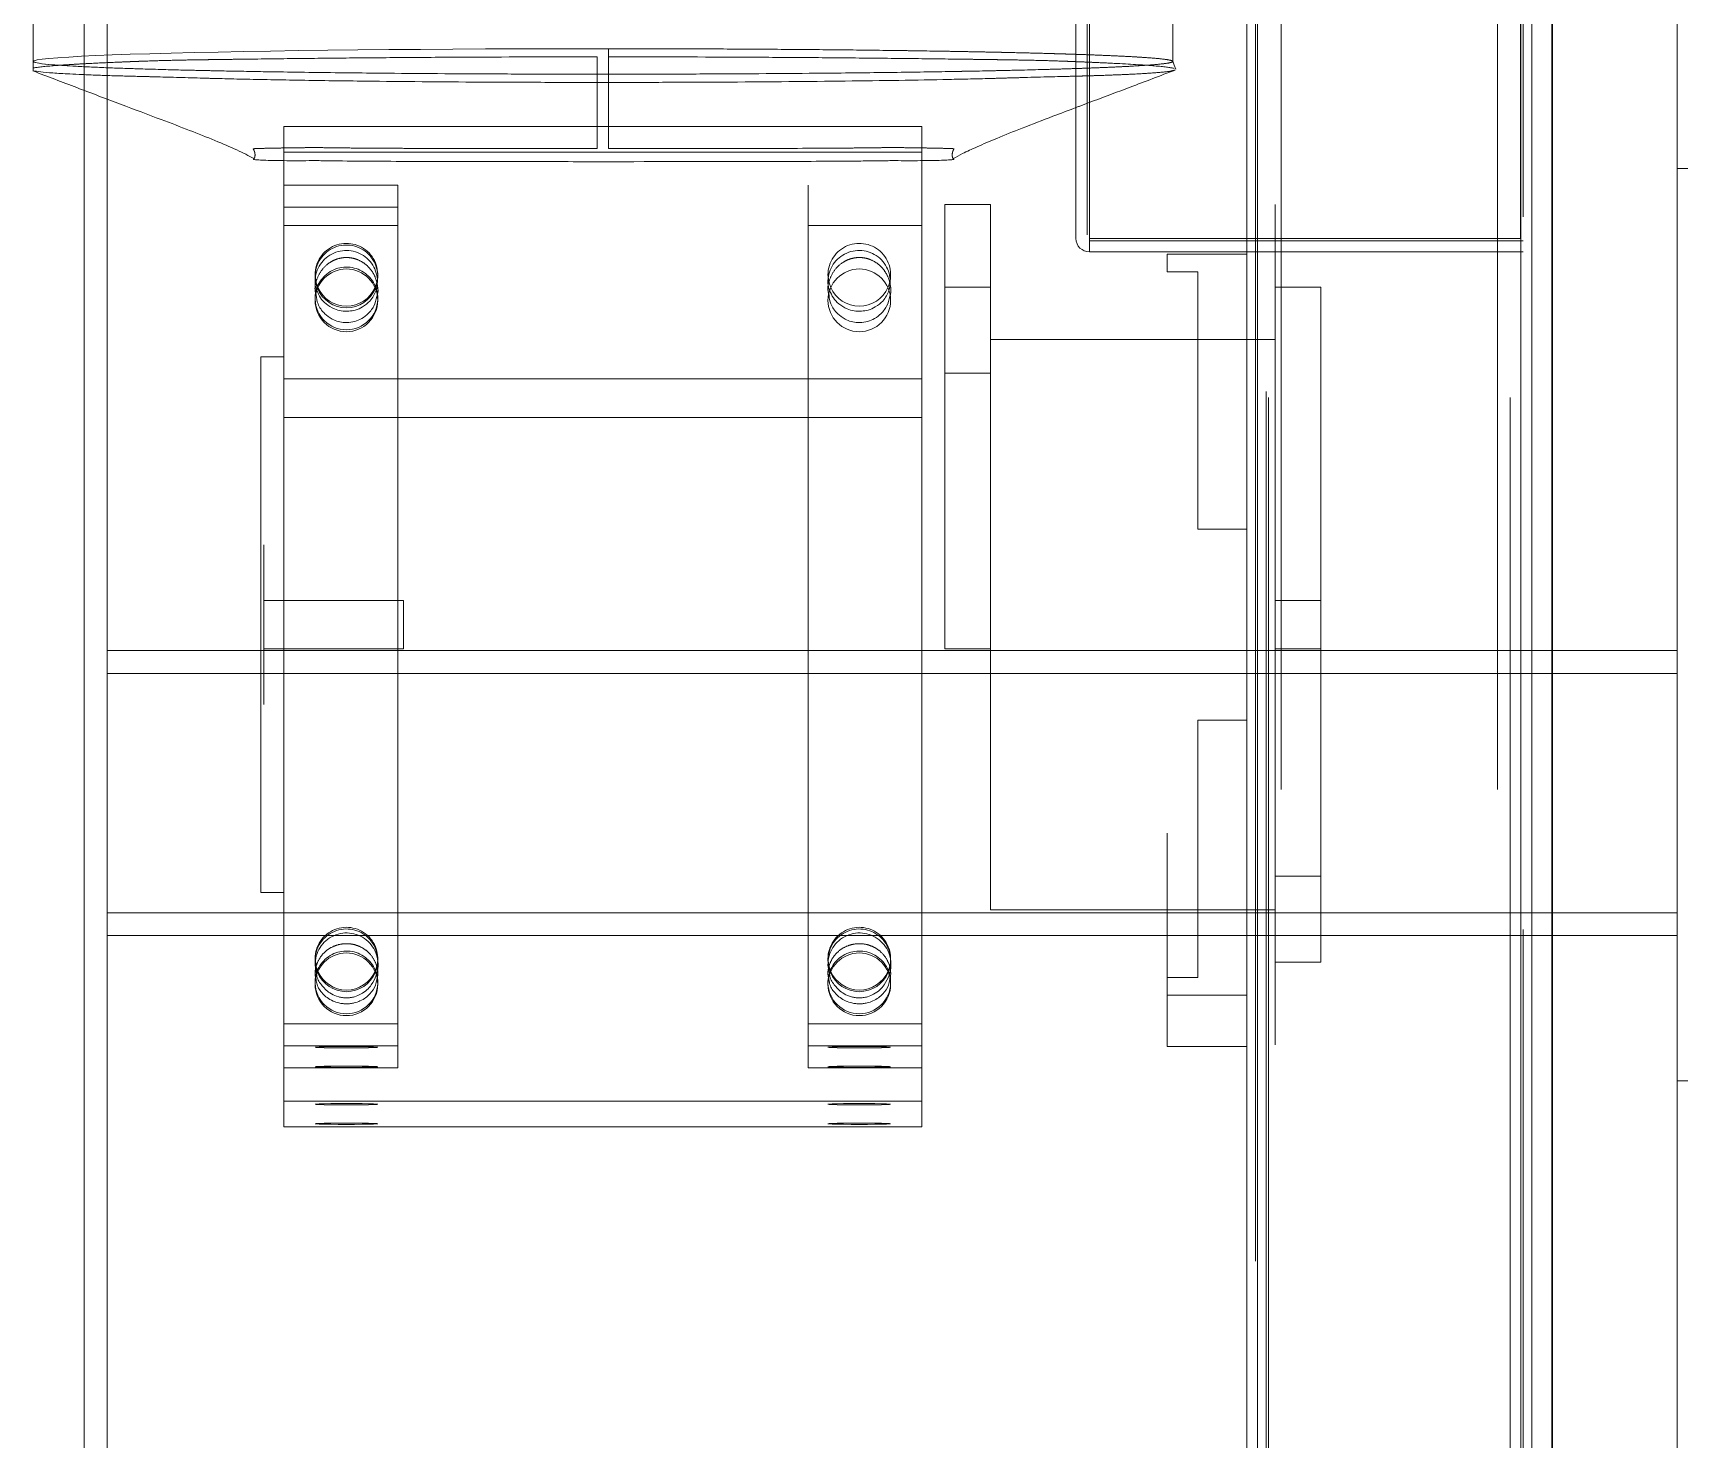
# Model space of a CAD drawing. Extents: x -2187 to 96136, y -11110 to 52208.
# Drawn here: x 48217.6 to 48506.5, y 16766.1 to 17012.7 of the extents above; entities that cross this region are included whole.
import ezdxf

# ---------------------------------------------------------------- set-up
doc = ezdxf.new("R2010")
doc.units = 0
doc.header["$LTSCALE"] = 1000
doc.header["$MEASUREMENT"] = 0
doc.linetypes.add('HIDDEN', pattern=[0.375, 0.25, -0.125])

msp = doc.modelspace()

# ---------------------------------------------------------------- linework, layer by layer
at = {"color": 144, "linetype": 'HIDDEN', "lineweight": 0}
for p, q in [((48434.029, 15949.865), (48434.029, 18345.841)), ((48434.429, 15948.786), (48434.429, 18343.343)), ((48476.829, 15948.786), (48476.829, 18342.7)), ((48432.129, 15297.282), (48432.129, 17980.408)), ((48432.529, 17980.396), (48432.529, 15274.289)), ((48478.729, 17980.396), (48478.729, 15401.67)), ((48478.629, 16976.667), (48478.629, 17048.771)), ((48318.629, 17009.985), (48318.634, 17008.559)), ((48217.629, 17006.582), (48217.629, 17006.483)), ((48217.629, 17006.133), (48217.629, 17006.118)), ((48353.629, 16986.041), (48353.629, 16982.175)), ((48353.629, 16982.175), (48353.629, 16831.213)), ((48435.629, 16953.07), (48435.629, 16982.653)), ((48430.629, 16976.667), (48478.629, 16976.667)), ((48479.129, 16976.284), (48430.629, 16976.284)), ((48377.629, 16968.142), (48385.629, 16968.142)), ((48435.629, 16968.142), (48443.629, 16968.142)), ((48443.629, 16968.142), (48443.629, 16913.202)), ((48422.009, 16958.951), (48422.009, 16925.703)), ((48435.629, 16913.202), (48435.629, 16953.07)), ((48506.129, 16888.951), (48506.129, 16928.946)), ((48422.009, 16925.703), (48430.629, 16925.703)), ((48258.129, 16894.951), (48258.129, 16922.944)), ((48282.629, 16910.029), (48282.629, 16913.201)), ((48443.629, 16913.202), (48435.629, 16913.202)), ((48443.629, 16849.76), (48443.629, 16913.202)), ((48282.629, 16904.701), (48282.629, 16910.029)), ((48422.009, 16892.199), (48430.629, 16892.199)), ((48422.009, 16864.957), (48422.009, 16892.199)), ((48416.629, 16861.414), (48416.629, 16872.363)), ((48435.629, 16864.833), (48443.629, 16864.833)), ((48267.129, 16849.253), (48267.437, 16847.386)), ((48357.129, 16849.253), (48357.437, 16847.386)), ((48435.629, 16835.25), (48435.629, 16849.76)), ((48435.629, 16849.76), (48443.629, 16849.76)), ((48368.129, 16846.209), (48368.127, 16846.042)), ((48416.629, 16843.96), (48430.629, 16843.96)), ((48353.629, 16835.079), (48373.629, 16835.079)), ((48353.629, 16831.213), (48373.629, 16831.213))]:
    msp.add_line(p, q, dxfattribs=at)
at = {"color": 144, "linetype": 'Continuous', "lineweight": 0}
for p, q in [((48484.283, 18301.586), (48484.283, 14058.981)), ((48484.129, 18138.945), (48484.129, 15956.096)), ((48402.629, 16977.349), (48402.629, 17049.452)), ((48400.629, 16977.349), (48400.629, 17048.771)), ((48403.029, 16976.667), (48403.029, 17048.771)), ((48385.629, 16982.653), (48377.629, 16982.653)), ((48377.629, 16953.07), (48377.629, 16982.653)), ((48385.629, 16953.07), (48385.629, 16982.653)), ((48400.629, 16977.349), (48400.629, 16976.667)), ((48403.029, 16976.667), (48430.629, 16976.667)), ((48430.629, 16976.284), (48403.029, 16976.284)), ((48403.029, 16976.284), (48403.029, 16974.366)), ((48416.629, 16973.943), (48416.629, 16970.853)), ((48430.629, 16973.943), (48416.629, 16973.943)), ((48416.629, 16970.853), (48422.009, 16970.853)), ((48422.009, 16970.853), (48422.009, 16958.951)), ((48377.629, 16953.07), (48377.629, 16904.701)), ((48377.629, 16953.07), (48385.629, 16953.07)), ((48385.629, 16858.951), (48385.629, 16953.07)), ((48257.629, 16883.951), (48257.629, 16933.951)), ((48385.629, 16904.701), (48377.629, 16904.701)), ((48422.009, 16847.049), (48422.009, 16864.957)), ((48416.629, 16847.049), (48416.629, 16861.414)), ((48416.629, 16847.049), (48422.009, 16847.049))]:
    msp.add_line(p, q, dxfattribs=at)
at = {"color": 7, "linetype": 'Continuous', "lineweight": 15}
for p, q in [((48430.629, 15274.787), (48430.629, 17980.936)), ((48432.529, 17980.396), (48432.529, 15273.863)), ((48478.729, 15273.863), (48478.729, 17980.396)), ((48480.629, 17981.266), (48480.629, 15274.109)), ((48217.629, 17017.748), (48217.629, 17007.75)), ((48230.629, 16904.418), (48230.629, 17001.146)), ((48261.629, 16990.348), (48261.629, 16820.88)), ((48373.629, 16990.347), (48373.629, 16820.88)), ((48430.629, 16974.366), (48403.029, 16974.366)), ((48430.629, 16958.951), (48385.629, 16958.951)), ((48261.629, 16955.951), (48257.629, 16955.951)), ((48257.629, 16861.951), (48257.629, 16955.951)), ((48230.629, 16900.418), (48230.629, 16904.418)), ((48257.629, 16904.418), (48230.629, 16904.418)), ((48385.629, 16904.418), (48373.629, 16904.418)), ((48484.129, 16904.418), (48480.629, 16904.418)), ((48230.629, 16858.418), (48230.629, 16900.418)), ((48257.629, 16861.951), (48261.629, 16861.951)), ((48385.629, 16858.951), (48422.009, 16858.951)), ((48230.629, 16854.418), (48230.629, 16858.418)), ((48230.629, 15494.418), (48230.629, 16854.418)), ((48261.629, 16854.418), (48230.629, 16854.418)), ((48422.009, 16854.418), (48373.629, 16854.418)), ((48484.129, 16854.418), (48480.629, 16854.418)), ((48416.629, 16843.96), (48416.629, 16847.049)), ((48430.629, 16843.96), (48416.629, 16843.96)), ((48416.629, 16843.96), (48416.629, 16834.951)), ((48416.629, 16834.951), (48430.629, 16834.951)), ((48373.629, 16820.88), (48261.629, 16820.88))]:
    msp.add_line(p, q, dxfattribs=at)
at = {"color": 7, "linetype": 'HIDDEN', "lineweight": 0}
for p, q in [((48478.729, 15274.289), (48478.729, 17980.396)), ((48478.729, 17980.396), (48478.729, 15401.244)), ((48479.129, 17980.464), (48479.129, 15274.109)), ((48226.629, 14490.418), (48226.629, 17858.418)), ((48506.129, 17574.418), (48506.129, 16988.951)), ((48436.629, 14630.031), (48436.629, 17188.951)), ((48474.629, 14630.031), (48474.629, 17188.951)), ((48226.629, 17002.658), (48226.629, 17018.674)), ((48230.629, 17001.146), (48230.629, 17018.85)), ((48417.629, 17007.75), (48417.629, 17017.748)), ((48261.629, 16996.329), (48261.629, 16991.838)), ((48373.629, 16996.329), (48261.629, 16996.329)), ((48373.629, 16996.329), (48373.629, 16991.838)), ((48261.629, 16991.838), (48261.629, 16990.348)), ((48373.629, 16991.838), (48261.629, 16991.838)), ((48373.629, 16991.838), (48373.629, 16990.347)), ((48506.129, 16988.951), (48506.129, 16858.282)), ((48510.486, 16988.951), (48506.129, 16988.951)), ((48281.629, 16986.041), (48261.629, 16986.041)), ((48281.629, 16982.175), (48281.629, 16986.041)), ((48281.629, 16982.175), (48261.629, 16982.175)), ((48281.629, 16831.213), (48281.629, 16982.175)), ((48281.629, 16978.951), (48261.629, 16978.951)), ((48373.629, 16978.951), (48353.629, 16978.951)), ((48479.129, 16974.366), (48430.629, 16974.366)), ((48267.129, 16966.179), (48267.129, 16965.844)), ((48278.129, 16966.179), (48278.127, 16966.012)), ((48278.129, 16965.844), (48278.129, 16966.179)), ((48435.629, 16958.951), (48430.629, 16958.951)), ((48373.629, 16952.091), (48261.629, 16952.091)), ((48261.629, 16945.291), (48373.629, 16945.291)), ((48282.629, 16913.201), (48258.129, 16913.201)), ((48435.629, 16849.76), (48435.629, 16913.202)), ((48258.129, 16904.701), (48282.629, 16904.701)), ((48443.629, 16904.701), (48435.629, 16904.701)), ((48373.629, 16904.418), (48257.629, 16904.418)), ((48480.629, 16904.418), (48385.629, 16904.418)), ((48506.129, 16904.418), (48484.129, 16904.418)), ((48506.129, 16900.418), (48230.629, 16900.418)), ((48373.629, 16900.418), (48257.629, 16900.418)), ((48480.629, 16900.418), (48385.629, 16900.418)), ((48506.129, 16900.418), (48484.129, 16900.418)), ((48422.009, 16858.951), (48435.629, 16858.951)), ((48506.129, 16858.418), (48230.629, 16858.418)), ((48373.629, 16858.418), (48261.629, 16858.418)), ((48480.629, 16858.418), (48422.009, 16858.418)), ((48506.129, 16858.418), (48484.129, 16858.418)), ((48506.129, 16858.282), (48506.129, 16828.951)), ((48373.629, 16854.418), (48261.629, 16854.418)), ((48480.629, 16854.418), (48422.009, 16854.418)), ((48506.129, 16854.418), (48484.129, 16854.418)), ((48357.129, 16850.366), (48357.129, 16850.075)), ((48368.129, 16850.075), (48368.129, 16850.366)), ((48267.129, 16846.209), (48267.129, 16845.874)), ((48278.129, 16846.209), (48278.127, 16846.042)), ((48278.129, 16845.874), (48278.129, 16846.209)), ((48357.129, 16846.209), (48357.129, 16845.874)), ((48368.129, 16845.874), (48368.129, 16846.209)), ((48261.629, 16838.951), (48281.629, 16838.951)), ((48353.629, 16838.951), (48373.629, 16838.951)), ((48281.629, 16835.079), (48261.629, 16835.079)), ((48281.629, 16831.213), (48261.629, 16831.213)), ((48506.129, 16828.951), (48506.129, 14494.418)), ((48506.129, 16828.951), (48510.486, 16828.951)), ((48373.629, 16825.372), (48261.629, 16825.372))]:
    msp.add_line(p, q, dxfattribs=at)
at = {"color": 8, "linetype": 'Continuous', "lineweight": 15}
for p, q in [((48226.629, 14490.418), (48226.629, 17002.658)), ((48403.029, 16976.667), (48403.029, 16976.284)), ((48257.629, 16900.418), (48230.629, 16900.418)), ((48385.629, 16900.418), (48373.629, 16900.418)), ((48484.129, 16900.418), (48480.629, 16900.418)), ((48261.629, 16858.418), (48230.629, 16858.418)), ((48422.009, 16858.418), (48373.629, 16858.418)), ((48484.129, 16858.418), (48480.629, 16858.418))]:
    msp.add_line(p, q, dxfattribs=at)
at = {"color": 7, "linetype": 'HIDDEN', "lineweight": 0, "flags": 128}
for points in [[(48400.629, 17006.504), (48403.734, 17006.614), (48406.595, 17006.73), (48409.144, 17006.849), (48411.371, 17006.972), (48413.27, 17007.098), (48414.832, 17007.225), (48416.053, 17007.355), (48416.928, 17007.486), (48417.454, 17007.618), (48417.629, 17007.75), (48417.454, 17007.883), (48416.928, 17008.015), (48416.053, 17008.146), (48414.832, 17008.275), (48413.27, 17008.403), (48411.371, 17008.528), (48409.144, 17008.651), (48406.595, 17008.771), (48403.734, 17008.887), (48400.57, 17008.999), (48397.115, 17009.106), (48393.381, 17009.209), (48389.38, 17009.307), (48385.128, 17009.399), (48380.638, 17009.485), (48375.927, 17009.566), (48371.012, 17009.64), (48365.909, 17009.707), (48360.636, 17009.768), (48355.212, 17009.821), (48349.656, 17009.867), (48343.988, 17009.906), (48338.227, 17009.937), (48332.394, 17009.96), (48326.509, 17009.976), (48320.593, 17009.984), (48314.666, 17009.984), (48308.75, 17009.976), (48302.865, 17009.96), (48297.032, 17009.937), (48291.271, 17009.906), (48285.602, 17009.867), (48280.047, 17009.821), (48274.623, 17009.768), (48269.35, 17009.707), (48264.247, 17009.64), (48259.332, 17009.566), (48254.621, 17009.485), (48250.131, 17009.399), (48245.879, 17009.307), (48241.878, 17009.209), (48238.144, 17009.106), (48234.689, 17008.999), (48231.525, 17008.887), (48228.664, 17008.771), (48226.115, 17008.651), (48223.888, 17008.528), (48221.989, 17008.403), (48220.427, 17008.275), (48219.206, 17008.146), (48218.331, 17008.015), (48217.805, 17007.883), (48217.629, 17007.75), (48217.629, 17007.75)], [(48418.161, 17006.369), (48417.894, 17007.069), (48417.626, 17007.769)], [(48357.609, 16848.12), (48357.317, 16848.943), (48357.129, 16850.366)]]:
    msp.add_lwpolyline(points, dxfattribs=at)
at = {"color": 7, "linetype": 'Continuous', "lineweight": 15, "flags": 128}
msp.add_lwpolyline([(48217.629, 17007.75), (48217.805, 17007.618), (48218.331, 17007.486), (48219.206, 17007.355), (48220.427, 17007.225), (48221.989, 17007.098), (48223.888, 17006.972), (48226.115, 17006.849), (48228.664, 17006.73), (48231.525, 17006.614), (48234.689, 17006.502), (48238.144, 17006.394), (48241.878, 17006.291), (48245.879, 17006.194), (48250.131, 17006.101), (48254.621, 17006.015), (48259.332, 17005.935), (48264.247, 17005.861), (48269.35, 17005.793), (48274.623, 17005.733), (48280.047, 17005.679), (48285.602, 17005.633), (48291.271, 17005.595), (48297.032, 17005.563), (48302.865, 17005.54), (48308.75, 17005.524), (48314.666, 17005.517), (48320.593, 17005.517), (48326.509, 17005.524), (48332.394, 17005.54), (48338.227, 17005.563), (48343.988, 17005.595), (48349.656, 17005.633), (48355.212, 17005.679), (48360.636, 17005.733), (48365.909, 17005.793), (48371.012, 17005.861), (48375.927, 17005.935), (48380.638, 17006.015), (48385.128, 17006.101), (48389.38, 17006.194), (48393.381, 17006.291), (48397.115, 17006.394), (48400.57, 17006.502), (48400.629, 17006.504)], dxfattribs=at)
at = {"color": 144, "linetype": 'HIDDEN', "lineweight": 0, "flags": 128}
for points in [[(48316.625, 17008.559), (48316.627, 17000.507), (48316.629, 16992.456)], [(48318.629, 16992.456), (48318.632, 17000.507), (48318.634, 17008.559)], [(48267.609, 16968.09), (48267.317, 16968.913), (48267.129, 16970.336)], [(48267.129, 16970.045), (48267.317, 16968.622), (48267.547, 16967.945)], [(48357.609, 16968.09), (48357.317, 16968.913), (48357.129, 16970.336)], [(48267.609, 16848.12), (48267.317, 16848.943), (48267.129, 16850.366)], [(48267.129, 16850.075), (48267.317, 16848.652), (48267.547, 16847.975)], [(48357.129, 16850.075), (48357.317, 16848.652), (48357.547, 16847.975)], [(48278.129, 16834.833), (48277.942, 16834.801), (48277.393, 16834.772), (48276.519, 16834.746), (48275.379, 16834.727), (48274.053, 16834.715), (48272.629, 16834.71), (48271.206, 16834.715), (48269.879, 16834.727), (48268.74, 16834.746), (48267.866, 16834.772), (48267.317, 16834.801), (48267.129, 16834.833), (48267.317, 16834.865), (48267.866, 16834.895), (48268.74, 16834.92), (48269.879, 16834.94), (48271.206, 16834.952), (48272.629, 16834.956), (48274.053, 16834.952), (48275.379, 16834.94), (48276.519, 16834.92), (48277.393, 16834.895), (48277.942, 16834.865), (48278.129, 16834.833)], [(48357.129, 16834.833), (48357.317, 16834.865), (48357.866, 16834.895), (48358.74, 16834.92), (48359.879, 16834.94), (48361.206, 16834.952), (48362.629, 16834.956), (48364.053, 16834.952), (48365.379, 16834.94), (48366.519, 16834.92), (48367.393, 16834.895), (48367.942, 16834.865), (48368.129, 16834.833), (48367.942, 16834.801), (48367.393, 16834.772), (48366.519, 16834.746), (48365.379, 16834.727), (48364.053, 16834.715), (48362.629, 16834.71), (48361.206, 16834.715), (48359.879, 16834.727), (48358.74, 16834.746), (48357.866, 16834.772), (48357.317, 16834.801), (48357.129, 16834.833)], [(48267.129, 16831.414), (48267.317, 16831.446), (48267.866, 16831.476), (48268.74, 16831.501), (48269.879, 16831.521), (48271.206, 16831.533), (48272.629, 16831.537), (48274.053, 16831.533), (48275.379, 16831.521), (48276.519, 16831.501), (48277.393, 16831.476), (48277.942, 16831.446), (48278.129, 16831.414), (48277.942, 16831.382), (48277.393, 16831.353), (48276.519, 16831.327), (48275.379, 16831.308), (48274.053, 16831.296), (48272.629, 16831.291), (48271.206, 16831.296), (48269.879, 16831.308), (48268.74, 16831.327), (48267.866, 16831.353), (48267.317, 16831.382), (48267.129, 16831.414)], [(48368.129, 16831.414), (48367.942, 16831.382), (48367.393, 16831.353), (48366.519, 16831.327), (48365.379, 16831.308), (48364.053, 16831.296), (48362.629, 16831.291), (48361.206, 16831.296), (48359.879, 16831.308), (48358.74, 16831.327), (48357.866, 16831.353), (48357.317, 16831.382), (48357.129, 16831.414), (48357.317, 16831.446), (48357.866, 16831.476), (48358.74, 16831.501), (48359.879, 16831.521), (48361.206, 16831.533), (48362.629, 16831.537), (48364.053, 16831.533), (48365.379, 16831.521), (48366.519, 16831.501), (48367.393, 16831.476), (48367.942, 16831.446), (48368.129, 16831.414)], [(48278.129, 16824.836), (48277.942, 16824.804), (48277.393, 16824.774), (48276.519, 16824.749), (48275.379, 16824.729), (48274.053, 16824.717), (48272.629, 16824.713), (48271.206, 16824.717), (48269.879, 16824.729), (48268.74, 16824.749), (48267.866, 16824.774), (48267.317, 16824.804), (48267.129, 16824.836), (48267.317, 16824.868), (48267.866, 16824.897), (48268.74, 16824.923), (48269.879, 16824.942), (48271.206, 16824.955), (48272.629, 16824.959), (48274.053, 16824.955), (48275.379, 16824.942), (48276.519, 16824.923), (48277.393, 16824.897), (48277.942, 16824.868), (48278.129, 16824.836)], [(48357.129, 16824.836), (48357.317, 16824.868), (48357.866, 16824.897), (48358.74, 16824.923), (48359.879, 16824.942), (48361.206, 16824.955), (48362.629, 16824.959), (48364.053, 16824.955), (48365.379, 16824.942), (48366.519, 16824.923), (48367.393, 16824.897), (48367.942, 16824.868), (48368.129, 16824.836), (48367.942, 16824.804), (48367.393, 16824.774), (48366.519, 16824.749), (48365.379, 16824.729), (48364.053, 16824.717), (48362.629, 16824.713), (48361.206, 16824.717), (48359.879, 16824.729), (48358.74, 16824.749), (48357.866, 16824.774), (48357.317, 16824.804), (48357.129, 16824.836)], [(48267.129, 16821.417), (48267.317, 16821.449), (48267.866, 16821.478), (48268.74, 16821.504), (48269.879, 16821.523), (48271.206, 16821.535), (48272.629, 16821.54), (48274.053, 16821.535), (48275.379, 16821.523), (48276.519, 16821.504), (48277.393, 16821.478), (48277.942, 16821.449), (48278.129, 16821.417), (48277.942, 16821.385), (48277.393, 16821.355), (48276.519, 16821.33), (48275.379, 16821.31), (48274.053, 16821.298), (48272.629, 16821.294), (48271.206, 16821.298), (48269.879, 16821.31), (48268.74, 16821.33), (48267.866, 16821.355), (48267.317, 16821.385), (48267.129, 16821.417)], [(48368.129, 16821.417), (48367.942, 16821.385), (48367.393, 16821.355), (48366.519, 16821.33), (48365.379, 16821.31), (48364.053, 16821.298), (48362.629, 16821.294), (48361.206, 16821.298), (48359.879, 16821.31), (48358.74, 16821.33), (48357.866, 16821.355), (48357.317, 16821.385), (48357.129, 16821.417), (48357.317, 16821.449), (48357.866, 16821.478), (48358.74, 16821.504), (48359.879, 16821.523), (48361.206, 16821.535), (48362.629, 16821.54), (48364.053, 16821.535), (48365.379, 16821.523), (48366.519, 16821.504), (48367.393, 16821.478), (48367.942, 16821.449), (48368.129, 16821.417)]]:
    msp.add_lwpolyline(points, dxfattribs=at)
at = {"color": 7, "linetype": 'Continuous', "lineweight": 15}
for centre in [(48272.629, 16965.844), (48272.629, 16845.874), (48362.629, 16845.874)]:
    msp.add_circle(centre, 5.499, dxfattribs=at)
at = {"color": 144, "linetype": 'Continuous', "lineweight": 0}
msp.add_circle((48362.629, 16965.844), 5.499, dxfattribs=at)
at = {"color": 144, "linetype": 'HIDDEN', "lineweight": 0}
for centre, radius, start, end in [((48272.629, 16970.335), 5.5, 335.9048, 179.99461), ((48272.629, 16970.045), 5.5, 337.55246, 179.99434), ((48272.595, 16969.127), 5.468, 343.36091, 178.59808), ((48362.629, 16970.335), 5.5, 335.9048, 179.99461), ((48362.595, 16969.127), 5.468, 343.36091, 178.59808), ((48272.629, 16850.365), 5.5, 335.9048, 179.99461), ((48272.629, 16850.075), 5.5, 337.55246, 179.99434), ((48272.655, 16849.352), 5.526, 340.10223, 181.02496), ((48362.629, 16850.075), 5.5, 337.55246, 179.99434), ((48362.655, 16849.352), 5.526, 340.10223, 181.02496), ((48362.629, 16846.208), 5.5, 0.0103, 181.73593)]:
    msp.add_arc(centre, radius, start, end, dxfattribs=at)
at = {"color": 144, "linetype": 'Continuous', "lineweight": 0}
for centre, radius, start, end in [((48402.981, 16976.718), 2.352, 181.22967, 271.17903), ((48272.629, 16970.047), 5.5, 202.46931, 337.53069), ((48272.629, 16970.338), 5.5, 204.11694, 335.88306), ((48362.629, 16970.338), 5.5, 204.11694, 335.88306), ((48272.629, 16850.077), 5.5, 202.46931, 337.53069), ((48272.629, 16850.368), 5.5, 204.11694, 335.88306), ((48362.629, 16850.077), 5.5, 202.46931, 337.53069), ((48362.629, 16846.211), 5.5, 181.75817, 358.24183)]:
    msp.add_arc(centre, radius, start, end, dxfattribs=at)
at = {"color": 7, "linetype": 'HIDDEN', "lineweight": 0}
for centre, start, end in [((48272.629, 16966.179), 0.00932, 181.73689), ((48362.629, 16850.365), 335.9048, 179.99461), ((48272.629, 16846.209), 0.00932, 181.7369)]:
    msp.add_arc(centre, 5.5, start, end, dxfattribs=at)
at = {"color": 7, "linetype": 'Continuous', "lineweight": 15}
for centre, start, end in [((48272.629, 16966.181), 181.75816, 358.24184), ((48362.629, 16850.368), 204.11694, 335.88306), ((48272.629, 16846.211), 181.75817, 358.24183)]:
    msp.add_arc(centre, 5.5, start, end, dxfattribs=at)
at = {"color": 144, "linetype": 'HIDDEN', "lineweight": 0}
for points, knots in [([(48318.629, 17009.985), (48322.126, 17009.982), (48329.116, 17009.975), (48339.466, 17009.935), (48349.562, 17009.872), (48359.289, 17009.786), (48368.534, 17009.678), (48375.283, 17009.578), (48379.852, 17009.5), (48382.476, 17009.452), (48384.571, 17009.411), (48385.981, 17009.381), (48386.764, 17009.365), (48387.334, 17009.353), (48389.096, 17009.314), (48391.966, 17009.247), (48394.747, 17009.174), (48396.437, 17009.126), (48397.161, 17009.105), (48397.879, 17009.084), (48398.606, 17009.062), (48399.239, 17009.042), (48399.896, 17009.021), (48401.286, 17008.976), (48403.466, 17008.899), (48406.202, 17008.79), (48408.794, 17008.672), (48411.092, 17008.549), (48413.657, 17008.384), (48416.023, 17008.176), (48417.552, 17007.922), (48417.777, 17007.666), (48416.693, 17007.411), (48414.318, 17007.161), (48411.294, 17006.959), (48408.28, 17006.804), (48405.772, 17006.692), (48403.534, 17006.605), (48401.811, 17006.543), (48400.988, 17006.515), (48400.629, 17006.504)], [0, 0, 0, 0, 0.0487385, 0.09744312, 0.14607833, 0.19460912, 0.24300022, 0.29121648, 0.30725088, 0.32326137, 0.33860113, 0.34610896, 0.35011427, 0.35364067, 0.35714057, 0.38450129, 0.41153759, 0.41699852, 0.42249743, 0.42804462, 0.43365162, 0.43961747, 0.44321132, 0.44966333, 0.47335634, 0.5000245, 0.52771208, 0.55547829, 0.58328423, 0.63631457, 0.68942097, 0.74255816, 0.79567999, 0.84874042, 0.90169476, 0.92812983, 0.95443509, 0.97953653, 0.99109817, 1, 1, 1, 1]), ([(48316.625, 17008.559), (48309.111, 17008.558), (48301.605, 17008.539), (48290.652, 17008.487), (48287.052, 17008.466), (48279.999, 17008.416), (48276.547, 17008.387), (48269.834, 17008.325), (48266.572, 17008.29), (48260.277, 17008.218), (48257.245, 17008.18), (48253.618, 17008.132), (48252.901, 17008.122), (48251.483, 17008.103), (48250.77, 17008.093), (48250.032, 17008.083), (48249.892, 17008.081), (48249.632, 17008.078), (48249.511, 17008.076), (48249.19, 17008.072), (48249.02, 17008.069), (48248.733, 17008.065), (48248.616, 17008.064), (48248.403, 17008.061), (48248.304, 17008.059), (48247.401, 17008.047), (48246.625, 17008.035), (48244.359, 17007.998), (48242.929, 17007.97), (48240.176, 17007.902), (48238.852, 17007.863), (48237.233, 17007.807), (48236.749, 17007.789), (48236.189, 17007.769), (48235.949, 17007.759), (48235.789, 17007.753), (48235.714, 17007.75), (48235.506, 17007.742), (48235.373, 17007.737), (48235.077, 17007.725), (48234.962, 17007.721), (48234.759, 17007.713), (48234.685, 17007.71), (48234.528, 17007.703), (48234.442, 17007.7), (48233.683, 17007.67), (48232.977, 17007.641), (48230.824, 17007.549), (48229.341, 17007.481), (48227.272, 17007.379), (48226.611, 17007.344), (48225.354, 17007.276), (48224.757, 17007.241), (48223.061, 17007.138), (48222.06, 17007.069), (48219.458, 17006.861), (48218.262, 17006.721), (48217.629, 17006.582)], [0, 0, 0, 0, 0.125, 0.125, 0.1875, 0.1875, 0.25, 0.25, 0.3125, 0.3125, 0.375, 0.375, 0.390625, 0.390625, 0.40625, 0.40625, 0.4101562, 0.4101562, 0.4140625, 0.4140625, 0.421875, 0.421875, 0.4296875, 0.4296875, 0.4375, 0.4375, 0.5, 0.5, 0.625, 0.625, 0.75, 0.75, 0.78125, 0.796875, 0.8046875, 0.8046875, 0.8125, 0.8125, 0.8203125, 0.8203125, 0.8242187, 0.8242187, 0.8261719, 0.8261719, 0.828125, 0.828125, 0.84375, 0.84375, 0.875, 0.875, 0.890625, 0.890625, 0.90625, 0.90625, 0.9375, 0.9375, 1, 1, 1, 1]), ([(48316.629, 16992.456), (48306.271, 16992.458), (48294.742, 16992.46), (48282.044, 16992.51), (48278.529, 16992.528), (48275.008, 16992.553), (48271.507, 16992.58), (48268.585, 16992.631), (48266.436, 16992.641), (48264.67, 16992.615), (48262.764, 16992.592), (48260.675, 16992.559), (48258.887, 16992.524), (48257.511, 16992.489), (48256.803, 16992.465), (48256.486, 16992.45), (48256.352, 16992.44), (48256.268, 16992.442), (48256.265, 16992.422), (48256.308, 16992.348), (48256.372, 16992.232), (48256.439, 16992.089), (48256.491, 16991.952), (48256.574, 16991.67), (48256.611, 16991.28), (48256.548, 16990.92), (48256.457, 16990.74), (48256.423, 16990.708), (48256.418, 16990.704)], [0, 0, 0, 0, 0.222959, 0.2481266, 0.2733402, 0.2986052, 0.3239272, 0.3486789, 0.3616131, 0.3700423, 0.3870568, 0.4043263, 0.4217109, 0.4390281, 0.4561458, 0.4617855, 0.4673839, 0.4733334, 0.4772931, 0.4841395, 0.5157814, 0.551299, 0.5873542, 0.623341, 0.7873671, 0.9515333, 0.9927455, 1, 1, 1, 1]), ([(48379.103, 16990.708), (48379.101, 16990.711), (48379.058, 16990.756), (48378.982, 16990.906), (48378.91, 16991.265), (48378.935, 16991.68), (48379.066, 16992.07), (48379.165, 16992.27), (48379.224, 16992.373), (48379.252, 16992.423), (48379.248, 16992.443), (48379.165, 16992.441), (48379.032, 16992.452), (48378.716, 16992.467), (48378.008, 16992.492), (48376.632, 16992.527), (48374.844, 16992.562), (48372.754, 16992.595), (48370.91, 16992.62), (48369.426, 16992.637), (48367.873, 16992.658), (48365.664, 16992.6), (48362.856, 16992.577), (48359.908, 16992.549), (48353.341, 16992.506), (48339.582, 16992.463), (48326.803, 16992.458), (48318.629, 16992.456)], [0, 0, 0, 0, 0.0038242, 0.0662665, 0.17737, 0.3755621, 0.4578031, 0.4972389, 0.5145846, 0.5214223, 0.5253771, 0.5313197, 0.536912, 0.5425456, 0.5596465, 0.576948, 0.5943182, 0.6115741, 0.6285758, 0.6355875, 0.6438608, 0.6619366, 0.6831042, 0.7042294, 0.7253156, 0.824293, 1, 1, 1, 1]), ([(48267.314, 16966.751), (48267.238, 16967.041), (48266.987, 16968.003), (48267.361, 16969.482), (48268.163, 16971.13), (48269.278, 16972.253), (48270.487, 16972.929), (48271.365, 16973.23), (48272.268, 16973.361), (48273.022, 16973.357), (48273.853, 16973.234), (48274.944, 16972.879), (48276.059, 16972.17), (48277.029, 16971.149), (48277.736, 16969.907), (48278.098, 16968.479), (48278.249, 16967.32), (48278.013, 16966.649), (48277.975, 16966.538)], [0, 0, 0, 0, 0.0475924, 0.1579511, 0.2683118, 0.3761936, 0.4174445, 0.4590175, 0.4826119, 0.5063476, 0.5280758, 0.5648166, 0.6363281, 0.7173519, 0.7985459, 0.8902635, 0.9819078, 1, 1, 1, 1]), ([(48357.314, 16966.751), (48357.238, 16967.041), (48356.987, 16968.003), (48357.361, 16969.482), (48358.163, 16971.13), (48359.278, 16972.253), (48360.487, 16972.929), (48361.365, 16973.23), (48362.268, 16973.361), (48363.022, 16973.357), (48363.853, 16973.234), (48364.944, 16972.879), (48366.059, 16972.17), (48367.029, 16971.149), (48367.736, 16969.907), (48368.098, 16968.479), (48368.249, 16967.32), (48368.013, 16966.649), (48367.975, 16966.538)], [0, 0, 0, 0, 0.0475924, 0.1579511, 0.2683118, 0.3761936, 0.4174445, 0.4590175, 0.4826119, 0.5063476, 0.5280758, 0.5648166, 0.6363281, 0.7173519, 0.7985459, 0.8902635, 0.9819078, 1, 1, 1, 1]), ([(48267.129, 16969.26), (48267.126, 16968.776), (48267.123, 16968.206), (48267.426, 16967.612), (48267.471, 16967.524)], [0, 0, 0, 0, 0.8510335, 1, 1, 1, 1]), ([(48357.129, 16969.26), (48357.126, 16968.776), (48357.123, 16968.206), (48357.426, 16967.612), (48357.471, 16967.524)], [0, 0, 0, 0, 0.8510335, 1, 1, 1, 1]), ([(48267.304, 16846.735), (48267.227, 16847.044), (48267.045, 16847.77), (48267.256, 16849.073), (48267.83, 16850.412), (48268.826, 16851.612), (48270.048, 16852.451), (48271.456, 16852.926), (48272.753, 16853.044), (48273.977, 16852.874), (48275.22, 16852.432), (48276.586, 16851.514), (48277.571, 16850.191), (48278.062, 16848.776), (48278.204, 16847.609), (48278.027, 16846.967), (48277.956, 16846.708)], [0, 0, 0, 0, 0.0719827, 0.1693208, 0.2663473, 0.3392072, 0.4126161, 0.4586476, 0.504976, 0.5457946, 0.5872259, 0.6538681, 0.758968, 0.8489905, 0.939197, 1, 1, 1, 1]), ([(48357.304, 16846.735), (48357.227, 16847.044), (48357.045, 16847.77), (48357.256, 16849.073), (48357.83, 16850.412), (48358.826, 16851.612), (48360.048, 16852.451), (48361.456, 16852.926), (48362.753, 16853.044), (48363.977, 16852.874), (48365.22, 16852.432), (48366.586, 16851.514), (48367.571, 16850.191), (48368.062, 16848.776), (48368.204, 16847.609), (48368.027, 16846.967), (48367.956, 16846.708)], [0, 0, 0, 0, 0.07198272, 0.16932079, 0.26634732, 0.33920716, 0.4126161, 0.45864757, 0.50497603, 0.54579462, 0.58722585, 0.65386808, 0.75896796, 0.84899046, 0.93919705, 1, 1, 1, 1])]:
    msp.add_open_spline(points, degree=3, knots=knots, dxfattribs=at)
at = {"color": 7, "linetype": 'Continuous', "lineweight": 15}
for points, knots in [([(48217.613, 17006.089), (48220.201, 17005.102), (48225.475, 17003.09), (48232.977, 17000.257), (48239.55, 16997.784), (48245.067, 16995.681), (48249.523, 16993.913), (48253.452, 16992.255), (48255.451, 16991.209), (48256.42, 16990.702)], [0, 0, 0, 0, 0.1726035, 0.3517925, 0.5270461, 0.6542642, 0.7762139, 0.8916006, 1, 1, 1, 1]), ([(48400.629, 17005.166), (48400.475, 17005.162), (48400.191, 17005.155), (48399.807, 17005.145), (48399.478, 17005.137), (48398.13, 17005.104), (48395.409, 17005.039), (48392.346, 17004.953), (48390.305, 17004.894), (48389.654, 17004.875), (48388.991, 17004.856), (48388.316, 17004.837), (48387.595, 17004.817), (48386.841, 17004.796), (48385.858, 17004.769), (48384.048, 17004.72), (48381.149, 17004.65), (48375.826, 17004.538), (48368.498, 17004.411), (48359.016, 17004.287), (48349.04, 17004.19), (48338.708, 17004.122), (48328.132, 17004.081), (48317.437, 17004.067), (48306.744, 17004.082), (48296.175, 17004.124), (48285.853, 17004.193), (48277.217, 17004.277), (48270.19, 17004.365), (48264.641, 17004.447), (48259.391, 17004.539), (48254.597, 17004.636), (48251.159, 17004.718), (48249.12, 17004.773), (48248.282, 17004.796), (48247.806, 17004.809), (48246.137, 17004.856), (48243.271, 17004.94), (48240.455, 17005.018), (48238.797, 17005.061), (48238.147, 17005.078), (48237.503, 17005.094), (48236.864, 17005.11), (48236.23, 17005.125), (48235.564, 17005.142), (48234.83, 17005.16), (48233.874, 17005.184), (48232.717, 17005.215), (48230.941, 17005.268), (48228.729, 17005.343), (48226.25, 17005.442), (48223.576, 17005.571), (48221.008, 17005.729), (48218.804, 17005.92), (48218.021, 17006.052), (48217.63, 17006.118)], [0, 0, 0, 0, 0.0033489, 0.0061787, 0.0082737, 0.0103554, 0.0346831, 0.0631477, 0.0669166, 0.0707078, 0.0745259, 0.0783759, 0.0822624, 0.0867766, 0.0910213, 0.0986111, 0.1169489, 0.1372227, 0.1803403, 0.2238548, 0.2674223, 0.3110304, 0.3546667, 0.3983174, 0.4419679, 0.4856041, 0.5292121, 0.5727793, 0.5989023, 0.6250039, 0.6509651, 0.6757813, 0.6980429, 0.7056324, 0.7098771, 0.7120363, 0.7136175, 0.7380729, 0.7619673, 0.7662509, 0.770553, 0.7748803, 0.7792396, 0.7836377, 0.7880816, 0.7933042, 0.799487, 0.8089084, 0.8191486, 0.8413479, 0.8646043, 0.8879731, 0.9252659, 0.9626136, 1, 1, 1, 1]), ([(48379.103, 16990.708), (48379.622, 16990.994), (48380.757, 16991.618), (48383.442, 16992.861), (48386.962, 16994.363), (48391.456, 16996.161), (48396.125, 16997.959), (48399.287, 16999.148), (48400.629, 16999.653)], [0, 0, 0, 0, 0.1119076, 0.2443486, 0.4050454, 0.5991606, 0.8297483, 1, 1, 1, 1])]:
    msp.add_open_spline(points, degree=3, knots=knots, dxfattribs=at)
at = {"color": 144, "linetype": 'Continuous', "lineweight": 0}
for points, knots in [([(48217.629, 17006.118), (48217.629, 17006.601), (48217.629, 17006.988), (48217.629, 17007.401), (48217.629, 17007.511), (48217.629, 17007.673), (48217.629, 17007.725), (48217.629, 17007.747)], [0, 0, 0, 0, 0.5, 0.5, 0.75, 0.75, 1, 1, 1, 1]), ([(48400.629, 17006.504), (48400.561, 17006.501), (48400.214, 17006.49), (48399.572, 17006.469), (48398.763, 17006.444), (48397.985, 17006.42), (48397.239, 17006.398), (48396.487, 17006.376), (48395.729, 17006.355), (48394, 17006.307), (48391.162, 17006.234), (48388.33, 17006.169), (48386.682, 17006.134), (48386.211, 17006.124), (48385.381, 17006.107), (48383.367, 17006.064), (48379.963, 17006.001), (48375.211, 17005.921), (48369.997, 17005.845), (48364.48, 17005.774), (48357.489, 17005.698), (48348.891, 17005.623), (48338.612, 17005.561), (48328.086, 17005.524), (48317.438, 17005.511), (48306.792, 17005.525), (48296.272, 17005.563), (48286.004, 17005.626), (48277.199, 17005.703), (48269.811, 17005.786), (48263.748, 17005.866), (48258.536, 17005.946), (48254.222, 17006.02), (48251.372, 17006.075), (48249.597, 17006.112), (48248.569, 17006.134), (48247.707, 17006.153), (48246.822, 17006.172), (48245.99, 17006.191), (48245.176, 17006.21), (48244.378, 17006.229), (48242.63, 17006.271), (48239.912, 17006.342), (48237.51, 17006.412), (48236.166, 17006.454), (48235.838, 17006.465), (48235.27, 17006.483), (48234.302, 17006.514), (48232.976, 17006.559), (48231.506, 17006.613), (48230.019, 17006.672), (48228.556, 17006.734), (48227.155, 17006.797), (48225.838, 17006.863), (48223.57, 17006.985), (48220.838, 17007.17), (48218.516, 17007.42), (48217.698, 17007.614), (48217.642, 17007.723), (48217.63, 17007.747)], [0, 0, 0, 0, 0.0014459, 0.0073796, 0.013071, 0.018004, 0.0228805, 0.0277108, 0.0325051, 0.0372738, 0.0600676, 0.0834025, 0.0849105, 0.0869687, 0.0910415, 0.0982949, 0.1195179, 0.1432312, 0.1680474, 0.1930016, 0.2179833, 0.2596583, 0.3013833, 0.343142, 0.3849176, 0.4266932, 0.4684519, 0.5101768, 0.5518518, 0.5796066, 0.6073271, 0.6346959, 0.6540626, 0.671539, 0.6787924, 0.6828652, 0.6881849, 0.6928863, 0.6975349, 0.70214, 0.7067111, 0.7112572, 0.7325639, 0.7557718, 0.7577579, 0.7597565, 0.762455, 0.7694603, 0.779726, 0.7909486, 0.8028672, 0.8152205, 0.8277493, 0.8403033, 0.8528669, 0.8975912, 0.9424052, 0.9872709, 1, 1, 1, 1]), ([(48256.418, 16990.704), (48256.398, 16990.681), (48256.37, 16990.649), (48256.321, 16990.62), (48256.296, 16990.606), (48256.263, 16990.6), (48256.321, 16990.567), (48256.48, 16990.53), (48256.947, 16990.476), (48258.068, 16990.418), (48259.635, 16990.374), (48261.576, 16990.344), (48263.761, 16990.339), (48265.547, 16990.336), (48266.797, 16990.364), (48267.69, 16990.35), (48270.469, 16990.307), (48275.372, 16990.255), (48282.228, 16990.218), (48289.337, 16990.195), (48296.452, 16990.182), (48303.559, 16990.174), (48310.66, 16990.169), (48324.865, 16990.167), (48339.078, 16990.173), (48353.287, 16990.217), (48359.137, 16990.248), (48363.618, 16990.288), (48366.158, 16990.32), (48367.826, 16990.346), (48368.719, 16990.359), (48369.969, 16990.333), (48371.754, 16990.337), (48373.94, 16990.345), (48375.883, 16990.376), (48377.453, 16990.422), (48378.576, 16990.481), (48379.045, 16990.537), (48379.206, 16990.575), (48379.27, 16990.613), (48379.222, 16990.614), (48379.196, 16990.633), (48379.158, 16990.655), (48379.128, 16990.681), (48379.111, 16990.7), (48379.103, 16990.708)], [0, 0, 0, 0, 0.0298725, 0.0409608, 0.0511643, 0.058048, 0.0627262, 0.0665494, 0.0820433, 0.0978283, 0.113751, 0.1296466, 0.1453733, 0.1607749, 0.1653114, 0.1700614, 0.1783318, 0.220057, 0.2665409, 0.313286, 0.3599554, 0.4065688, 0.4531449, 0.4997025, 0.6861185, 0.7328635, 0.7793473, 0.8012507, 0.8210722, 0.8293423, 0.8340915, 0.8386249, 0.8540205, 0.8697455, 0.8856437, 0.9015731, 0.9173688, 0.932877, 0.9367042, 0.9413881, 0.9498287, 0.9619185, 0.9751084, 0.9890766, 1, 1, 1, 1]), ([(48277.975, 16966.538), (48277.842, 16965.959), (48277.589, 16964.857), (48276.472, 16963.423), (48275.129, 16962.491), (48273.784, 16962.008), (48272.432, 16961.891), (48271.172, 16962.1), (48269.905, 16962.61), (48268.547, 16963.65), (48267.51, 16965.157), (48267.376, 16966.243), (48267.314, 16966.751)], [0, 0, 0, 0, 0.1480755, 0.2820558, 0.367062, 0.4346572, 0.5026944, 0.5613599, 0.6215307, 0.7179552, 0.8678292, 1, 1, 1, 1]), ([(48267.471, 16967.524), (48267.636, 16967.108), (48267.949, 16966.321), (48268.971, 16965.194), (48270.248, 16964.38), (48271.692, 16963.96), (48272.992, 16963.897), (48274.309, 16964.135), (48275.658, 16964.73), (48277.083, 16965.914), (48277.549, 16966.936), (48277.834, 16967.561)], [0, 0, 0, 0, 0.1326005, 0.2507768, 0.3699303, 0.4452205, 0.5208949, 0.5893022, 0.677403, 0.8027181, 1, 1, 1, 1]), ([(48367.975, 16966.538), (48367.842, 16965.959), (48367.589, 16964.857), (48366.472, 16963.423), (48365.129, 16962.491), (48363.784, 16962.008), (48362.432, 16961.891), (48361.172, 16962.1), (48359.905, 16962.61), (48358.547, 16963.65), (48357.51, 16965.157), (48357.376, 16966.243), (48357.314, 16966.751)], [0, 0, 0, 0, 0.1480755, 0.2820558, 0.367062, 0.4346572, 0.5026944, 0.5613599, 0.6215307, 0.7179552, 0.8678292, 1, 1, 1, 1]), ([(48357.471, 16967.524), (48357.636, 16967.108), (48357.949, 16966.321), (48358.971, 16965.194), (48360.248, 16964.38), (48361.692, 16963.96), (48362.992, 16963.897), (48364.309, 16964.135), (48365.658, 16964.73), (48367.083, 16965.914), (48367.549, 16966.936), (48367.834, 16967.561)], [0, 0, 0, 0, 0.1326005, 0.2507768, 0.3699303, 0.4452205, 0.5208949, 0.5893022, 0.677403, 0.8027181, 1, 1, 1, 1]), ([(48267.437, 16847.386), (48267.441, 16847.362), (48267.547, 16846.689), (48268.148, 16845.856), (48269.037, 16844.846), (48269.945, 16844.184), (48270.919, 16843.734), (48271.905, 16843.524), (48272.623, 16843.472), (48273.383, 16843.526), (48274.279, 16843.723), (48275.298, 16844.169), (48276.258, 16844.868), (48277.223, 16845.95), (48277.608, 16846.884), (48277.851, 16847.471)], [0, 0, 0, 0, 0.00651977, 0.17832371, 0.26290487, 0.34728099, 0.43193354, 0.46427658, 0.49691877, 0.52587491, 0.56431527, 0.63321974, 0.7319835, 0.83114229, 1, 1, 1, 1]), ([(48357.437, 16847.386), (48357.441, 16847.362), (48357.547, 16846.689), (48358.148, 16845.856), (48359.037, 16844.846), (48359.945, 16844.184), (48360.919, 16843.734), (48361.905, 16843.524), (48362.623, 16843.472), (48363.383, 16843.526), (48364.279, 16843.723), (48365.298, 16844.169), (48366.258, 16844.868), (48367.223, 16845.95), (48367.608, 16846.884), (48367.851, 16847.471)], [0, 0, 0, 0, 0.00651977, 0.17832371, 0.26290487, 0.34728099, 0.43193354, 0.46427658, 0.49691877, 0.52587491, 0.56431527, 0.63321974, 0.7319835, 0.83114229, 1, 1, 1, 1]), ([(48277.956, 16846.708), (48277.902, 16846.371), (48277.754, 16845.428), (48276.996, 16844.395), (48276.034, 16843.508), (48275.145, 16842.98), (48274.216, 16842.639), (48273.38, 16842.481), (48272.69, 16842.434), (48271.968, 16842.469), (48271.101, 16842.622), (48270.128, 16842.971), (48269.202, 16843.518), (48268.218, 16844.449), (48267.466, 16845.489), (48267.344, 16846.427), (48267.304, 16846.735)], [0, 0, 0, 0, 0.0847595, 0.2370067, 0.3112994, 0.3853303, 0.4417638, 0.4714539, 0.4966935, 0.5219977, 0.5541405, 0.6097904, 0.6879589, 0.7664515, 0.9231928, 1, 1, 1, 1]), ([(48367.956, 16846.708), (48367.902, 16846.371), (48367.754, 16845.428), (48366.996, 16844.395), (48366.034, 16843.508), (48365.145, 16842.98), (48364.216, 16842.639), (48363.38, 16842.481), (48362.69, 16842.434), (48361.968, 16842.469), (48361.101, 16842.622), (48360.128, 16842.971), (48359.202, 16843.518), (48358.218, 16844.449), (48357.466, 16845.489), (48357.344, 16846.427), (48357.304, 16846.735)], [0, 0, 0, 0, 0.0847595, 0.2370067, 0.3112994, 0.3853303, 0.4417638, 0.4714539, 0.4966935, 0.5219977, 0.5541405, 0.6097904, 0.6879589, 0.7664515, 0.9231928, 1, 1, 1, 1])]:
    msp.add_open_spline(points, degree=3, knots=knots, dxfattribs=at)
at = {"color": 7, "linetype": 'HIDDEN', "lineweight": 0}
for points, knots in [([(48417.871, 17006.523), (48417.397, 17006.663), (48416.348, 17006.804), (48413.15, 17007.085), (48410.999, 17007.224), (48407.016, 17007.432), (48405.551, 17007.501), (48403.375, 17007.598), (48402.654, 17007.629), (48401.782, 17007.665), (48401.522, 17007.676), (48401.266, 17007.686), (48401.097, 17007.693), (48401.011, 17007.696), (48400.602, 17007.713), (48400.371, 17007.722), (48400.024, 17007.736), (48399.909, 17007.741), (48399.768, 17007.746), (48399.727, 17007.748), (48399.647, 17007.751), (48399.607, 17007.752), (48399.407, 17007.76), (48398.926, 17007.778), (48398.442, 17007.796), (48396.821, 17007.853), (48395.497, 17007.894), (48392.743, 17007.963), (48391.313, 17007.991), (48389.045, 17008.029), (48388.269, 17008.041), (48387.365, 17008.054), (48387.264, 17008.055), (48387.061, 17008.058), (48386.956, 17008.059), (48386.706, 17008.063), (48386.561, 17008.065), (48386.288, 17008.069), (48386.189, 17008.07), (48385.961, 17008.073), (48385.836, 17008.075), (48385.16, 17008.084), (48384.466, 17008.094), (48383.042, 17008.113), (48382.32, 17008.123), (48378.671, 17008.171), (48375.617, 17008.21), (48369.271, 17008.284), (48365.979, 17008.319), (48359.198, 17008.383), (48355.709, 17008.412), (48348.577, 17008.463), (48344.934, 17008.485), (48333.848, 17008.539), (48326.245, 17008.558), (48318.634, 17008.559)], [0, 0, 0, 0, 0.0625, 0.0625, 0.125, 0.125, 0.15625, 0.15625, 0.171875, 0.171875, 0.1757812, 0.1777344, 0.1777344, 0.1796875, 0.1796875, 0.1875, 0.1875, 0.1953125, 0.1953125, 0.1992187, 0.1992187, 0.203125, 0.203125, 0.21875, 0.25, 0.25, 0.375, 0.375, 0.5, 0.5, 0.5625, 0.5625, 0.5703125, 0.5703125, 0.578125, 0.578125, 0.5859375, 0.5859375, 0.5898437, 0.5898437, 0.59375, 0.59375, 0.609375, 0.609375, 0.625, 0.625, 0.6875, 0.6875, 0.75, 0.75, 0.8125, 0.8125, 0.875, 0.875, 1, 1, 1, 1]), ([(48418.019, 17006.248), (48417.767, 17006.169), (48417.243, 17006.006), (48414.847, 17005.769), (48411.7, 17005.569), (48408.256, 17005.41), (48405.643, 17005.313), (48403.602, 17005.247), (48402.31, 17005.209), (48401.313, 17005.183), (48400.756, 17005.169), (48400.629, 17005.166)], [0, 0, 0, 0, 0.19078392, 0.39584085, 0.60054893, 0.72931967, 0.85596675, 0.90298412, 0.94725274, 0.98798897, 1, 1, 1, 1]), ([(48400.629, 16999.653), (48401.404, 16999.945), (48404.593, 17001.15), (48410.467, 17003.341), (48415.437, 17005.243), (48418.063, 17006.248)], [0, 0, 0, 0, 0.1313591, 0.5411145, 1, 1, 1, 1])]:
    msp.add_open_spline(points, degree=3, knots=knots, dxfattribs=at)

doc.saveas('drawing.dxf')
